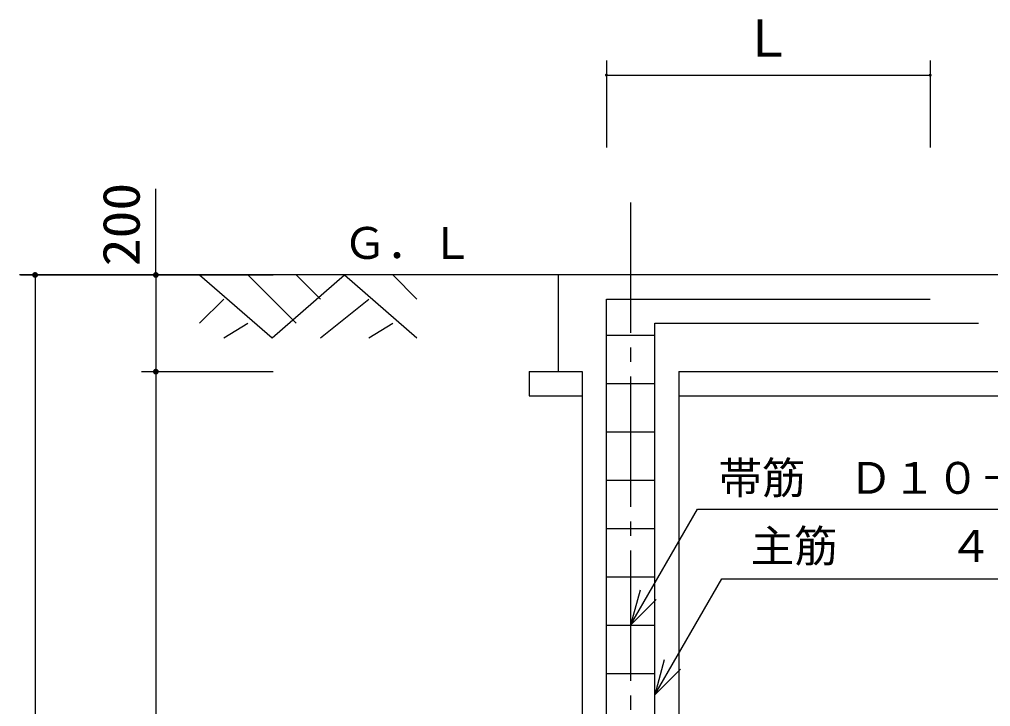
# Model space of a CAD drawing. Units: millimetres, scale not verified. Extents: x -8910 to 8910, y -6308 to 6308.
# Drawn here: x -1666 to 344, y 1163 to 2585 of the extents above; entities that cross this region are included whole.
import ezdxf
from ezdxf.enums import TextEntityAlignment as Align

# ---------------------------------------------------------------- set-up
doc = ezdxf.new("R2010")
doc.units = ezdxf.units.MM
doc.header["$LTSCALE"] = 30
doc.linetypes.add('CHAIN2', pattern=[12, 9, -1, 1, -1])
doc.layers.add('0-5_製作', color=5, linetype='Continuous', lineweight=25)
doc.layers.add('0-B_00クル-フ-0躯体', color=5, linetype='Continuous', lineweight=25)
doc.styles.add('ＭＳ ゴシック', font='')
doc.styles.get('ＭＳ ゴシック').set_extended_font_data('MS Gothic')

msp = doc.modelspace()

# ---------------------------------------------------------------- linework, layer by layer
at = {"layer": '0-5_製作', "color": 2}
for p, q in [((-1383.56, 2055.96), (-1383.56, 2234.04)), ((1543.47, 2055.96), (-1665.95, 2055.96)), ((-1663.56, 2055.96), (-1383.56, 2055.96)), ((-1633.56, 2055.96), (-1633.56, -174.04)), ((-1413.56, 2055.96), (-1140.57, 2055.96)), ((-1383.56, 2055.96), (-1383.56, 1855.96)), ((-1293.09, 2055.96), (-1143.09, 1925.96)), ((-1193.1, 2055.96), (-1093.09, 1955.97)), ((-1093.09, 2055.96), (-1043.1, 2005.97)), ((-893.09, 2055.96), (-843.09, 2005.97)), ((-550.94, 2055.96), (-550.94, 1855.96)), ((-1293.09, 1955.97), (-1243.09, 2005.97)), ((-1043.1, 1925.96), (-943.1, 2005.97)), ((-1243.09, 1925.96), (-1193.1, 1955.97)), ((-943.1, 1925.96), (-893.09, 1955.97)), ((-1413.56, 1855.96), (-1140.57, 1855.96)), ((-1383.56, 1855.96), (-1383.56, 175.96)), ((-610.95, 1855.96), (-610.95, 1805.96)), ((-610.95, 1855.96), (-500.94, 1855.96)), ((-500.94, 1855.96), (-500.94, 175.96)), ((-300.95, 1855.96), (1339.05, 1855.96)), ((-300.95, 1855.96), (-300.95, 175.96)), ((-280.95, 1855.96), (-280.95, 1855.19)), ((-610.95, 1805.96), (-500.94, 1805.96)), ((-300.95, 1805.96), (1339.05, 1805.96)), ((-400.94, 1331.21), (-262.38, 1571.21)), ((-262.38, 1571.21), (816.73, 1571.21)), ((-381.53, 1403.66), (-400.94, 1331.21)), ((-400.94, 1331.21), (-347.91, 1384.25)), ((-331.53, 1259.61), (-350.94, 1187.16)), ((-350.94, 1187.16), (-297.91, 1240.2))]:
    msp.add_line(p, q, dxfattribs=at)
at = {"layer": '0-5_製作', "color": 2, "linetype": 'CHAIN2'}
msp.add_line((-400.94, 2205.96), (-400.94, -290.05), dxfattribs=at)
at = {"layer": '0-5_製作', "color": 3}
for p, q in [((-450.94, 25.96), (-450.94, 2005.96)), ((-450.94, 2005.96), (219.06, 2005.96)), ((-350.95, 75.97), (-350.95, 1955.96)), ((-350.95, 1955.96), (319.06, 1955.96)), ((-450.94, 1931.21), (-350.95, 1931.21)), ((-450.94, 1831.21), (-350.95, 1831.21)), ((-450.94, 1731.21), (-350.95, 1731.21)), ((-450.94, 1631.21), (-350.95, 1631.21)), ((-450.94, 1531.21), (-350.95, 1531.21)), ((-450.94, 1431.21), (-350.95, 1431.21)), ((-450.94, 1331.21), (-350.95, 1331.21)), ((-450.94, 1231.21), (-350.95, 1231.21))]:
    msp.add_line(p, q, dxfattribs=at)
at = {"layer": '0-5_製作', "color": 2}
for points in [[(-1143.09, 1925.96), (-993.09, 2055.96), (-843.09, 1925.96)], [(-350.94, 1187.16), (-212.38, 1427.17), (767.62, 1427.17)]]:
    msp.add_lwpolyline(points, dxfattribs=at)
at = {"layer": '0-5_製作'}
for points in [[(-1633.56, 2055.96), (-1639.56, 2055.96), (-1639.55, 2056.34)], [(-1633.56, 2055.96), (-1639.51, 2055.21), (-1639.56, 2055.96)], [(-1633.56, 2055.96), (-1639.55, 2056.34), (-1639.45, 2057.09)], [(-1633.56, 2055.96), (-1639.37, 2054.47), (-1639.51, 2055.21)], [(-1633.56, 2061.96), (-1639.45, 2057.09), (-1639.26, 2057.82)], [(-1633.56, 2055.96), (-1639.45, 2057.09), (-1633.56, 2061.96)], [(-1633.56, 2055.96), (-1639.14, 2053.75), (-1639.37, 2054.47)], [(-1633.56, 2061.96), (-1639.26, 2057.82), (-1634.31, 2061.92)], [(-1634.31, 2061.92), (-1639.26, 2057.82), (-1638.99, 2058.52)], [(-1633.56, 2055.96), (-1638.82, 2053.07), (-1639.14, 2053.75)], [(-1634.31, 2061.92), (-1638.99, 2058.52), (-1635.05, 2061.77)], [(-1635.05, 2061.77), (-1638.99, 2058.52), (-1638.62, 2059.18)], [(-1633.56, 2055.96), (-1638.41, 2052.44), (-1638.82, 2053.07)], [(-1635.05, 2061.77), (-1638.62, 2059.18), (-1635.77, 2061.54)], [(-1635.77, 2061.54), (-1638.62, 2059.18), (-1638.18, 2059.79)], [(-1633.56, 2055.96), (-1637.93, 2051.86), (-1638.41, 2052.44)], [(-1635.77, 2061.54), (-1638.18, 2059.79), (-1636.45, 2061.22)], [(-1636.45, 2061.22), (-1638.18, 2059.79), (-1637.67, 2060.34)], [(-1633.56, 2049.96), (-1637.93, 2051.86), (-1633.56, 2055.96)], [(-1633.56, 2049.96), (-1637.38, 2051.34), (-1637.93, 2051.86)], [(-1636.45, 2061.22), (-1637.67, 2060.34), (-1637.09, 2060.82)], [(-1633.56, 2049.96), (-1636.77, 2050.9), (-1637.38, 2051.34)], [(-1633.56, 2049.96), (-1636.11, 2050.53), (-1636.77, 2050.9)], [(-1633.56, 2049.96), (-1635.41, 2050.26), (-1636.11, 2050.53)], [(-1633.56, 2049.96), (-1634.68, 2050.07), (-1635.41, 2050.26)], [(-1633.18, 2061.95), (-1633.56, 2055.96), (-1633.56, 2061.96)], [(-1632.43, 2061.86), (-1633.56, 2055.96), (-1633.18, 2061.95)], [(-1631.7, 2061.67), (-1633.56, 2055.96), (-1632.43, 2061.86)], [(-1631, 2061.39), (-1633.56, 2055.96), (-1631.7, 2061.67)], [(-1630.34, 2061.03), (-1633.56, 2055.96), (-1631, 2061.39)], [(-1629.73, 2060.59), (-1633.56, 2055.96), (-1630.34, 2061.03)], [(-1629.18, 2060.07), (-1633.56, 2055.96), (-1629.73, 2060.59)], [(-1628.7, 2059.49), (-1633.56, 2055.96), (-1629.18, 2060.07)], [(-1628.7, 2059.49), (-1627.56, 2055.96), (-1633.56, 2055.96)], [(-1627.56, 2055.96), (-1633.56, 2049.96), (-1633.56, 2055.96)], [(-1627.57, 2055.59), (-1633.56, 2049.96), (-1627.56, 2055.96)], [(-1627.66, 2054.84), (-1633.56, 2049.96), (-1627.57, 2055.59)], [(-1627.85, 2054.11), (-1633.56, 2049.96), (-1627.66, 2054.84)], [(-1627.85, 2054.11), (-1632.81, 2050.01), (-1633.56, 2049.96)], [(-1628.13, 2053.41), (-1632.81, 2050.01), (-1627.85, 2054.11)], [(-1628.13, 2053.41), (-1632.07, 2050.15), (-1632.81, 2050.01)], [(-1628.49, 2052.75), (-1632.07, 2050.15), (-1628.13, 2053.41)], [(-1628.49, 2052.75), (-1631.35, 2050.38), (-1632.07, 2050.15)], [(-1628.94, 2052.14), (-1631.35, 2050.38), (-1628.49, 2052.75)], [(-1628.94, 2052.14), (-1630.67, 2050.7), (-1631.35, 2050.38)], [(-1629.45, 2051.59), (-1630.67, 2050.7), (-1628.94, 2052.14)], [(-1629.45, 2051.59), (-1630.03, 2051.11), (-1630.67, 2050.7)], [(-1628.3, 2058.85), (-1627.56, 2055.96), (-1628.7, 2059.49)], [(-1627.98, 2058.17), (-1627.56, 2055.96), (-1628.3, 2058.85)], [(-1627.75, 2057.45), (-1627.56, 2055.96), (-1627.98, 2058.17)], [(-1627.61, 2056.71), (-1627.56, 2055.96), (-1627.75, 2057.45)], [(-1383.56, 2055.96), (-1389.56, 2055.96), (-1389.55, 2056.34)], [(-1383.56, 2055.96), (-1389.51, 2055.21), (-1389.56, 2055.96)], [(-1383.56, 2055.96), (-1389.55, 2056.34), (-1389.45, 2057.09)], [(-1383.56, 2055.96), (-1389.37, 2054.47), (-1389.51, 2055.21)], [(-1383.56, 2055.96), (-1389.45, 2057.09), (-1389.26, 2057.82)], [(-1383.56, 2055.96), (-1389.14, 2053.75), (-1389.37, 2054.47)], [(-1383.56, 2061.96), (-1389.26, 2057.82), (-1388.99, 2058.52)], [(-1383.56, 2055.96), (-1389.26, 2057.82), (-1383.56, 2061.96)], [(-1383.56, 2055.96), (-1388.82, 2053.07), (-1389.14, 2053.75)], [(-1383.56, 2061.96), (-1388.99, 2058.52), (-1384.31, 2061.92)], [(-1384.31, 2061.92), (-1388.99, 2058.52), (-1388.62, 2059.18)], [(-1383.56, 2055.96), (-1388.41, 2052.44), (-1388.82, 2053.07)], [(-1384.31, 2061.92), (-1388.62, 2059.18), (-1385.05, 2061.77)], [(-1385.05, 2061.77), (-1388.62, 2059.18), (-1388.18, 2059.79)], [(-1383.56, 2049.96), (-1388.41, 2052.44), (-1383.56, 2055.96)], [(-1383.56, 2049.96), (-1387.93, 2051.86), (-1388.41, 2052.44)], [(-1385.05, 2061.77), (-1388.18, 2059.79), (-1385.77, 2061.54)], [(-1385.77, 2061.54), (-1388.18, 2059.79), (-1387.67, 2060.34)], [(-1383.56, 2049.96), (-1387.38, 2051.34), (-1387.93, 2051.86)], [(-1385.77, 2061.54), (-1387.67, 2060.34), (-1386.45, 2061.22)], [(-1386.45, 2061.22), (-1387.67, 2060.34), (-1387.09, 2060.82)], [(-1383.56, 2049.96), (-1386.77, 2050.9), (-1387.38, 2051.34)], [(-1383.56, 2049.96), (-1386.11, 2050.53), (-1386.77, 2050.9)], [(-1383.56, 2049.96), (-1385.41, 2050.26), (-1386.11, 2050.53)], [(-1383.56, 2049.96), (-1384.68, 2050.07), (-1385.41, 2050.26)], [(-1383.18, 2061.95), (-1383.56, 2055.96), (-1383.56, 2061.96)], [(-1382.43, 2061.86), (-1383.56, 2055.96), (-1383.18, 2061.95)], [(-1381.7, 2061.67), (-1383.56, 2055.96), (-1382.43, 2061.86)], [(-1381, 2061.39), (-1383.56, 2055.96), (-1381.7, 2061.67)], [(-1380.34, 2061.03), (-1383.56, 2055.96), (-1381, 2061.39)], [(-1379.73, 2060.59), (-1383.56, 2055.96), (-1380.34, 2061.03)], [(-1379.18, 2060.07), (-1383.56, 2055.96), (-1379.73, 2060.59)], [(-1378.7, 2059.49), (-1383.56, 2055.96), (-1379.18, 2060.07)], [(-1378.3, 2058.85), (-1383.56, 2055.96), (-1378.7, 2059.49)], [(-1378.3, 2058.85), (-1377.56, 2055.96), (-1383.56, 2055.96)], [(-1377.56, 2055.96), (-1383.56, 2049.96), (-1383.56, 2055.96)], [(-1377.57, 2055.59), (-1383.56, 2049.96), (-1377.56, 2055.96)], [(-1377.66, 2054.84), (-1383.56, 2049.96), (-1377.57, 2055.59)], [(-1377.85, 2054.11), (-1383.56, 2049.96), (-1377.66, 2054.84)], [(-1378.13, 2053.41), (-1383.56, 2049.96), (-1377.85, 2054.11)], [(-1378.13, 2053.41), (-1382.81, 2050.01), (-1383.56, 2049.96)], [(-1378.49, 2052.75), (-1382.81, 2050.01), (-1378.13, 2053.41)], [(-1378.49, 2052.75), (-1382.07, 2050.15), (-1382.81, 2050.01)], [(-1378.94, 2052.14), (-1382.07, 2050.15), (-1378.49, 2052.75)], [(-1378.94, 2052.14), (-1381.35, 2050.38), (-1382.07, 2050.15)], [(-1379.45, 2051.59), (-1381.35, 2050.38), (-1378.94, 2052.14)], [(-1379.45, 2051.59), (-1380.67, 2050.7), (-1381.35, 2050.38)], [(-1380.03, 2051.11), (-1380.67, 2050.7), (-1379.45, 2051.59)], [(-1377.98, 2058.17), (-1377.56, 2055.96), (-1378.3, 2058.85)], [(-1377.75, 2057.45), (-1377.56, 2055.96), (-1377.98, 2058.17)], [(-1377.61, 2056.71), (-1377.56, 2055.96), (-1377.75, 2057.45)], [(-1633.56, 2049.96), (-1633.94, 2049.97), (-1634.68, 2050.07)], [(-1383.56, 2049.96), (-1383.94, 2049.97), (-1384.68, 2050.07)], [(-1383.56, 1855.96), (-1389.56, 1855.96), (-1389.55, 1856.34)], [(-1383.56, 1855.96), (-1389.51, 1855.21), (-1389.56, 1855.96)], [(-1383.56, 1855.96), (-1389.55, 1856.34), (-1389.45, 1857.09)], [(-1383.56, 1855.96), (-1389.37, 1854.47), (-1389.51, 1855.21)], [(-1383.56, 1861.96), (-1389.45, 1857.09), (-1389.26, 1857.82)], [(-1383.56, 1855.96), (-1389.45, 1857.09), (-1383.56, 1861.96)], [(-1383.56, 1855.96), (-1389.14, 1853.75), (-1389.37, 1854.47)], [(-1383.56, 1861.96), (-1389.26, 1857.82), (-1384.31, 1861.92)], [(-1384.31, 1861.92), (-1389.26, 1857.82), (-1388.99, 1858.52)], [(-1383.56, 1855.96), (-1388.82, 1853.07), (-1389.14, 1853.75)], [(-1384.31, 1861.92), (-1388.99, 1858.52), (-1385.05, 1861.77)], [(-1385.05, 1861.77), (-1388.99, 1858.52), (-1388.62, 1859.18)], [(-1383.56, 1855.96), (-1388.41, 1852.44), (-1388.82, 1853.07)], [(-1385.05, 1861.77), (-1388.62, 1859.18), (-1385.77, 1861.54)], [(-1385.77, 1861.54), (-1388.62, 1859.18), (-1388.18, 1859.79)], [(-1383.56, 1855.96), (-1387.93, 1851.86), (-1388.41, 1852.44)], [(-1385.77, 1861.54), (-1388.18, 1859.79), (-1386.45, 1861.22)], [(-1386.45, 1861.22), (-1388.18, 1859.79), (-1387.67, 1860.34)], [(-1383.56, 1849.96), (-1387.93, 1851.86), (-1383.56, 1855.96)], [(-1383.56, 1849.96), (-1387.38, 1851.34), (-1387.93, 1851.86)], [(-1386.45, 1861.22), (-1387.67, 1860.34), (-1387.09, 1860.82)], [(-1383.56, 1849.96), (-1386.77, 1850.9), (-1387.38, 1851.34)], [(-1383.56, 1849.96), (-1386.11, 1850.53), (-1386.77, 1850.9)], [(-1383.56, 1849.96), (-1385.41, 1850.26), (-1386.11, 1850.53)], [(-1383.56, 1849.96), (-1384.68, 1850.07), (-1385.41, 1850.26)], [(-1383.56, 1849.96), (-1383.94, 1849.97), (-1384.68, 1850.07)], [(-1383.18, 1861.95), (-1383.56, 1855.96), (-1383.56, 1861.96)], [(-1382.43, 1861.86), (-1383.56, 1855.96), (-1383.18, 1861.95)], [(-1381.7, 1861.67), (-1383.56, 1855.96), (-1382.43, 1861.86)], [(-1381, 1861.39), (-1383.56, 1855.96), (-1381.7, 1861.67)], [(-1380.34, 1861.03), (-1383.56, 1855.96), (-1381, 1861.39)], [(-1379.73, 1860.59), (-1383.56, 1855.96), (-1380.34, 1861.03)], [(-1379.18, 1860.07), (-1383.56, 1855.96), (-1379.73, 1860.59)], [(-1378.7, 1859.49), (-1383.56, 1855.96), (-1379.18, 1860.07)], [(-1378.7, 1859.49), (-1377.56, 1855.96), (-1383.56, 1855.96)], [(-1377.56, 1855.96), (-1383.56, 1849.96), (-1383.56, 1855.96)], [(-1377.57, 1855.59), (-1383.56, 1849.96), (-1377.56, 1855.96)], [(-1377.66, 1854.84), (-1383.56, 1849.96), (-1377.57, 1855.59)], [(-1377.85, 1854.11), (-1383.56, 1849.96), (-1377.66, 1854.84)], [(-1377.85, 1854.11), (-1382.81, 1850.01), (-1383.56, 1849.96)], [(-1378.13, 1853.41), (-1382.81, 1850.01), (-1377.85, 1854.11)], [(-1378.13, 1853.41), (-1382.07, 1850.15), (-1382.81, 1850.01)], [(-1378.49, 1852.75), (-1382.07, 1850.15), (-1378.13, 1853.41)], [(-1378.49, 1852.75), (-1381.35, 1850.38), (-1382.07, 1850.15)], [(-1378.94, 1852.14), (-1381.35, 1850.38), (-1378.49, 1852.75)], [(-1378.94, 1852.14), (-1380.67, 1850.7), (-1381.35, 1850.38)], [(-1379.45, 1851.59), (-1380.67, 1850.7), (-1378.94, 1852.14)], [(-1379.45, 1851.59), (-1380.03, 1851.11), (-1380.67, 1850.7)], [(-1378.3, 1858.85), (-1377.56, 1855.96), (-1378.7, 1859.49)], [(-1377.98, 1858.17), (-1377.56, 1855.96), (-1378.3, 1858.85)], [(-1377.75, 1857.45), (-1377.56, 1855.96), (-1377.98, 1858.17)], [(-1377.61, 1856.71), (-1377.56, 1855.96), (-1377.75, 1857.45)]]:
    msp.add_solid(points, dxfattribs=at)
at = {"layer": '0-B_00クル-フ-0躯体', "color": 2}
for p, q in [((-450.94, 2499.45), (-450.94, 2319.79)), ((219.06, 2499.45), (219.06, 2319.79)), ((-450.94, 2469.45), (219.06, 2469.45))]:
    msp.add_line(p, q, dxfattribs=at)
at = {"layer": '0-B_00クル-フ-0躯体'}
for points in [[(-450.94, 2472.45), (-452.05, 2472.24), (-451.69, 2472.36)], [(-450.94, 2469.45), (-452.05, 2472.24), (-450.94, 2472.45)], [(-450.94, 2472.45), (-451.69, 2472.36), (-451.32, 2472.43)], [(-450.76, 2472.45), (-450.94, 2469.45), (-450.94, 2472.45)], [(-450.38, 2472.4), (-450.94, 2469.45), (-450.76, 2472.45)], [(-450.02, 2472.31), (-450.94, 2469.45), (-450.38, 2472.4)], [(219.06, 2469.45), (217.95, 2472.24), (218.31, 2472.36)], [(219.06, 2469.45), (218.31, 2472.36), (218.68, 2472.43)], [(219.06, 2469.45), (218.68, 2472.43), (219.06, 2472.45)], [(219.62, 2472.4), (219.06, 2472.45), (219.24, 2472.45)], [(219.62, 2472.4), (219.06, 2469.45), (219.06, 2472.45)], [(219.98, 2472.31), (219.06, 2469.45), (219.62, 2472.4)], [(-450.94, 2469.45), (-453.94, 2469.64), (-453.89, 2470.02)], [(-450.94, 2469.45), (-453.94, 2469.45), (-453.94, 2469.64)], [(-450.94, 2469.45), (-453.92, 2469.08), (-453.94, 2469.45)], [(-450.94, 2469.45), (-453.85, 2468.71), (-453.92, 2469.08)], [(-450.94, 2469.45), (-453.89, 2470.02), (-453.8, 2470.38)], [(-450.94, 2466.45), (-453.85, 2468.71), (-450.94, 2469.45)], [(-450.94, 2466.45), (-453.73, 2468.35), (-453.85, 2468.71)], [(-450.94, 2469.45), (-453.8, 2470.38), (-453.66, 2470.73)], [(-450.94, 2466.45), (-453.57, 2468.01), (-453.73, 2468.35)], [(-450.94, 2469.45), (-453.66, 2470.73), (-453.48, 2471.06)], [(-450.94, 2466.45), (-453.37, 2467.69), (-453.57, 2468.01)], [(-450.94, 2469.45), (-453.48, 2471.06), (-453.26, 2471.37)], [(-450.94, 2466.45), (-453.13, 2467.4), (-453.37, 2467.69)], [(-450.94, 2469.45), (-453.26, 2471.37), (-453, 2471.64)], [(-450.94, 2466.45), (-452.86, 2467.14), (-453.13, 2467.4)], [(-450.94, 2469.45), (-453, 2471.64), (-452.71, 2471.88)], [(-450.94, 2466.45), (-452.55, 2466.92), (-452.86, 2467.14)], [(-450.94, 2469.45), (-452.71, 2471.88), (-452.39, 2472.08)], [(-450.94, 2466.45), (-452.22, 2466.74), (-452.55, 2466.92)], [(-450.94, 2469.45), (-452.39, 2472.08), (-452.05, 2472.24)], [(-450.94, 2466.45), (-451.87, 2466.6), (-452.22, 2466.74)], [(-450.94, 2466.45), (-451.51, 2466.51), (-451.87, 2466.6)], [(-450.94, 2466.45), (-451.13, 2466.46), (-451.51, 2466.51)], [(-449.67, 2472.17), (-450.94, 2469.45), (-450.02, 2472.31)], [(-449.34, 2471.99), (-450.94, 2469.45), (-449.67, 2472.17)], [(-449.03, 2471.77), (-450.94, 2469.45), (-449.34, 2471.99)], [(-448.76, 2471.51), (-450.94, 2469.45), (-449.03, 2471.77)], [(-448.52, 2471.22), (-450.94, 2469.45), (-448.76, 2471.51)], [(-448.32, 2470.9), (-450.94, 2469.45), (-448.52, 2471.22)], [(-448.16, 2470.56), (-450.94, 2469.45), (-448.32, 2470.9)], [(-448.04, 2470.2), (-450.94, 2469.45), (-448.16, 2470.56)], [(-447.97, 2469.83), (-450.94, 2469.45), (-448.04, 2470.2)], [(-447.97, 2469.83), (-447.94, 2469.45), (-450.94, 2469.45)], [(-447.94, 2469.45), (-450.94, 2466.45), (-450.94, 2469.45)], [(-447.95, 2469.27), (-450.94, 2466.45), (-447.94, 2469.45)], [(-448, 2468.89), (-450.94, 2466.45), (-447.95, 2469.27)], [(-448.09, 2468.53), (-450.94, 2466.45), (-448, 2468.89)], [(-448.23, 2468.18), (-450.94, 2466.45), (-448.09, 2468.53)], [(-448.41, 2467.85), (-450.94, 2466.45), (-448.23, 2468.18)], [(-448.63, 2467.54), (-450.94, 2466.45), (-448.41, 2467.85)], [(-448.89, 2467.27), (-450.94, 2466.45), (-448.63, 2467.54)], [(-449.18, 2467.03), (-450.94, 2466.45), (-448.89, 2467.27)], [(-449.5, 2466.83), (-450.94, 2466.45), (-449.18, 2467.03)], [(-449.84, 2466.66), (-450.94, 2466.45), (-449.5, 2466.83)], [(-450.2, 2466.55), (-450.94, 2466.45), (-449.84, 2466.66)], [(-450.2, 2466.55), (-450.57, 2466.48), (-450.94, 2466.45)], [(219.06, 2469.45), (216.06, 2469.64), (216.11, 2470.02)], [(216.06, 2469.45), (216.06, 2469.64), (219.06, 2469.45)], [(219.06, 2466.45), (216.06, 2469.45), (219.06, 2469.45)], [(219.06, 2466.45), (216.08, 2469.08), (216.06, 2469.45)], [(219.06, 2466.45), (216.15, 2468.71), (216.08, 2469.08)], [(219.06, 2469.45), (216.11, 2470.02), (216.2, 2470.38)], [(219.06, 2466.45), (216.27, 2468.35), (216.15, 2468.71)], [(219.06, 2469.45), (216.2, 2470.38), (216.34, 2470.73)], [(219.06, 2466.45), (216.43, 2468.01), (216.27, 2468.35)], [(219.06, 2469.45), (216.34, 2470.73), (216.52, 2471.06)], [(219.06, 2466.45), (216.63, 2467.69), (216.43, 2468.01)], [(219.06, 2469.45), (216.52, 2471.06), (216.74, 2471.37)], [(219.06, 2466.45), (216.87, 2467.4), (216.63, 2467.69)], [(219.06, 2469.45), (216.74, 2471.37), (217, 2471.64)], [(219.06, 2466.45), (217.14, 2467.14), (216.87, 2467.4)], [(219.06, 2469.45), (217, 2471.64), (217.29, 2471.88)], [(219.06, 2466.45), (217.45, 2466.92), (217.14, 2467.14)], [(219.06, 2469.45), (217.29, 2471.88), (217.61, 2472.08)], [(219.06, 2466.45), (217.78, 2466.74), (217.45, 2466.92)], [(219.06, 2469.45), (217.61, 2472.08), (217.95, 2472.24)], [(219.06, 2466.45), (218.13, 2466.6), (217.78, 2466.74)], [(219.06, 2466.45), (218.49, 2466.51), (218.13, 2466.6)], [(219.06, 2466.45), (218.87, 2466.46), (218.49, 2466.51)], [(220.33, 2472.17), (219.06, 2469.45), (219.98, 2472.31)], [(220.66, 2471.99), (219.06, 2469.45), (220.33, 2472.17)], [(220.97, 2471.77), (219.06, 2469.45), (220.66, 2471.99)], [(221.24, 2471.51), (219.06, 2469.45), (220.97, 2471.77)], [(221.48, 2471.22), (219.06, 2469.45), (221.24, 2471.51)], [(221.68, 2470.9), (219.06, 2469.45), (221.48, 2471.22)], [(221.85, 2470.56), (219.06, 2469.45), (221.68, 2470.9)], [(221.96, 2470.2), (219.06, 2469.45), (221.85, 2470.56)], [(222.03, 2469.83), (219.06, 2469.45), (221.96, 2470.2)], [(222.06, 2469.45), (219.06, 2469.45), (222.03, 2469.83)], [(222.05, 2469.27), (219.06, 2469.45), (222.06, 2469.45)], [(222, 2468.89), (219.06, 2469.45), (222.05, 2469.27)], [(222, 2468.89), (219.06, 2466.45), (219.06, 2469.45)], [(221.91, 2468.53), (219.06, 2466.45), (222, 2468.89)], [(221.77, 2468.18), (219.06, 2466.45), (221.91, 2468.53)], [(221.59, 2467.85), (219.06, 2466.45), (221.77, 2468.18)], [(221.37, 2467.54), (219.06, 2466.45), (221.59, 2467.85)], [(221.11, 2467.27), (219.06, 2466.45), (221.37, 2467.54)], [(220.82, 2467.03), (219.06, 2466.45), (221.11, 2467.27)], [(220.5, 2466.83), (219.06, 2466.45), (220.82, 2467.03)], [(220.16, 2466.66), (219.06, 2466.45), (220.5, 2466.83)], [(219.8, 2466.55), (219.06, 2466.45), (220.16, 2466.66)], [(219.43, 2466.48), (219.06, 2466.45), (219.8, 2466.55)]]:
    msp.add_solid(points, dxfattribs=at)

# ---------------------------------------------------------------- texts
at = {"layer": '0-5_製作', "color": 4, "style": 'ＭＳ ゴシック', "width": 1.1}
msp.add_text('200', height=76.98, rotation=90, dxfattribs=at).set_placement((-1393.86, 2073.91), align=Align.BOTTOM_LEFT)
at = {"layer": '0-5_製作', "color": 4, "style": 'ＭＳ ゴシック'}
for s, p in [('Ｇ．Ｌ', (-995.93, 2069.51)), ('帯筋\u3000Ｄ１０－１００＠', (-218.91, 1583.31)), ('主筋', (-152.38, 1442.17)), ('４－Ｄ１３', (257.62, 1442.17))]:
    msp.add_text(s, height=65.98, dxfattribs=at).set_placement(p, align=Align.BOTTOM_LEFT)
at = {"layer": '0-B_00クル-フ-0躯体', "color": 4, "style": 'ＭＳ ゴシック'}
msp.add_text('Ｌ', height=76.98, dxfattribs=at).set_placement((-170.11, 2484.45), align=Align.BOTTOM_LEFT)

doc.saveas('drawing.dxf')
